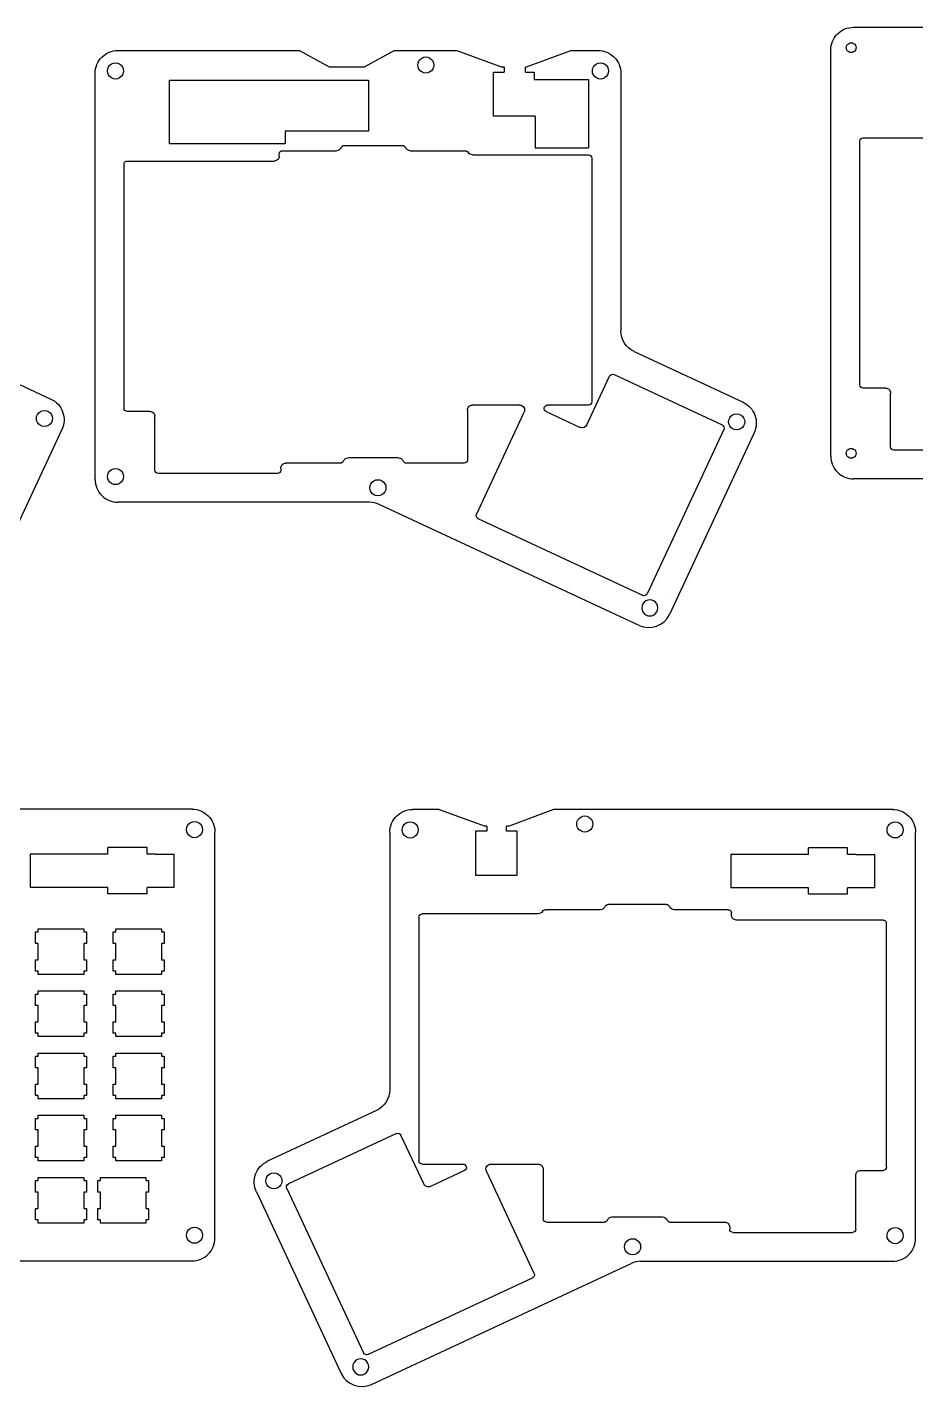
# Model space of a CAD drawing. Extents: x 20 to 1116, y 61 to 490.
# Drawn here: x 624 to 896.1, y 72.8 to 490.3 of the extents above; entities that cross this region are included whole.
import ezdxf

# ---------------------------------------------------------------- set-up
doc = ezdxf.new("R2010")
doc.units = 0
doc.layers.add('Layer_1', color=7, linetype='CONTINUOUS')

msp = doc.modelspace()

# ---------------------------------------------------------------- linework, layer by layer
at = {"layer": 'Layer_1', "color": 1}
for p, q in [((877.1078, 490.33714), (1024.1946, 490.33714)), ((651.7166, 483.20816), (707.22622, 483.20816)), ((716.53121, 478.09524), (707.22605, 483.20825)), ((736.51225, 483.20825), (727.20708, 478.09524)), ((736.5122, 483.20816), (755.5876, 483.20816)), ((755.58758, 483.20818), (769.46731, 478.09516)), ((790.69038, 483.20818), (776.81069, 478.09516)), ((790.6904, 483.20816), (798.8034, 483.20816)), ((870.1078, 358.907139), (870.1078, 483.33714)), ((874.87168, 484.07326), (874.87168, 484.07326)), ((644.7166, 351.778159), (644.7166, 476.20816)), ((648.51935, 476.94428), (648.51935, 476.94428)), ((727.23248, 478.09524), (716.53121, 478.09524)), ((743.58877, 478.76316), (743.58877, 478.76316)), ((766.7536, 463.09436), (766.7536, 476.59436)), ((766.7536, 476.59436), (770.0244, 476.59436)), ((766.7536, 474.09436), (766.7536, 476.59436)), ((770.0244, 478.09514), (769.4673, 478.09514)), ((770.0244, 478.09514), (769.4673, 478.09514)), ((770.0244, 478.09514), (770.0244, 476.59436)), ((776.55357, 476.59436), (776.55357, 478.09514)), ((776.8107, 478.09514), (776.55357, 478.09514)), ((776.55357, 476.59436), (779.28913, 476.59436)), ((779.28913, 476.59436), (779.28913, 474.28798)), ((797.07205, 476.94428), (797.07205, 476.94428)), ((805.8034, 476.20816), (805.8034, 397.31946)), ((667.5244, 474.09436), (718.03116, 474.09436)), ((667.5244, 454.59435), (667.5244, 474.09436)), ((718.03115, 474.09436), (725.73243, 474.09436)), ((725.73244, 474.09436), (728.5244, 474.09436)), ((728.5244, 474.09436), (728.5244, 458.51104)), ((779.28913, 474.28798), (795.85985, 474.28798)), ((795.85985, 474.28798), (795.85985, 453.39436)), ((779.5244, 463.09436), (766.7536, 463.09436)), ((779.5244, 463.09436), (779.5244, 453.39436)), ((728.5244, 458.51104), (702.95111, 458.51104)), ((702.95111, 458.51104), (702.95111, 454.59435)), ((878.9978, 380.758335), (878.9978, 455.46633)), ((879.9978, 456.46633), (925.00994, 456.46633)), ((702.95111, 454.59435), (667.5244, 454.59435)), ((701.14274, 450.86135), (701.14274, 451.49635)), ((702.15874, 452.51235), (718.66874, 452.51235)), ((721.02338, 454.09985), (738.9201, 454.09985)), ((741.27474, 452.51235), (758.12504, 452.51235)), ((760.32475, 451.24235), (795.88475, 451.24235)), ((779.52439, 453.39436), (795.85985, 453.39436)), ((653.6066, 373.62935), (653.6066, 448.33735)), ((654.6066, 449.33735), (699.61874, 449.33735)), ((796.90075, 450.22635), (796.91345, 384.910158)), ((796.90075, 450.22635), (796.90075, 375.550349)), ((597.77366, 391.988549), (631.18389, 376.41043)), ((809.84528, 390.975208), (843.25552, 375.397089)), ((795.38312, 368.456233), (802.36055, 383.419371)), ((803.71074, 383.910801), (836.85985, 368.453116)), ((886.90994, 379.758334), (879.9978, 379.758334)), ((888.43394, 361.724334), (888.43394, 378.234334)), ((661.51874, 372.629349), (654.6066, 372.629349)), ((758.80075, 373.010349), (758.80075, 357.77035)), ((774.80584, 374.534349), (760.32475, 374.534349)), ((761.58682, 341.055975), (776.18706, 372.366279)), ((782.89596, 372.597541), (793.35784, 367.71909)), ((795.88475, 374.534349), (783.32535, 374.534349)), ((626.74171, 370.422036), (626.74171, 370.422036)), ((663.04274, 354.59535), (663.04274, 371.105349)), ((838.81401, 369.408643), (838.81401, 369.408643)), ((634.54773, 367.030682), (608.58335, 311.349401)), ((837.35128, 367.102929), (813.84272, 316.688638)), ((846.64156, 366.094532), (820.67718, 310.413251)), ((874.87168, 359.75852), (874.87168, 359.75852)), ((926.02594, 360.708334), (889.44994, 360.708334)), ((701.65074, 355.23035), (701.65074, 354.59535)), ((719.8701, 356.75435), (703.17474, 356.75435)), ((737.71874, 358.34185), (722.22474, 358.34185)), ((757.78475, 356.75435), (740.07338, 356.75435)), ((648.51935, 352.629535), (648.51935, 352.629535)), ((700.63474, 353.57935), (664.05874, 353.57935)), ((954.2406, 351.907235), (877.1078, 351.907139)), ((728.9269, 349.223062), (728.9269, 349.223062)), ((728.8494, 344.778255), (651.7166, 344.778159)), ((811.37519, 307.027166), (731.80721, 344.122551)), ((812.49253, 316.197228), (762.07825, 339.705785)), ((820.7166, 315.510158), (820.7166, 315.510158)), ((817.14983, 312.392565), (817.14983, 312.392565)), ((674.46124, 250.715698), (570.59024, 250.715698)), ((750.10739, 250.610568), (741.99439, 250.610568)), ((750.10738, 250.610588), (764.21629, 245.497568)), ((785.21018, 250.610588), (771.55969, 245.497568)), ((889.08119, 250.610568), (785.21019, 250.610568)), ((672.7368, 244.451828), (672.7368, 244.451828)), ((681.46006, 119.25781), (681.46006, 243.68781)), ((734.99439, 243.610568), (734.99439, 164.72188)), ((738.80349, 244.346698), (738.80349, 244.346698)), ((764.77339, 243.996778), (761.27338, 243.996778)), ((761.27339, 243.996768), (761.27339, 230.496768)), ((764.77339, 245.497548), (764.21628, 245.497548)), ((764.77339, 245.497548), (764.77339, 243.996768)), ((774.04418, 243.996778), (770.77338, 243.996778)), ((771.55969, 245.497548), (770.77339, 245.497548)), ((770.77339, 243.996768), (770.77339, 245.497548)), ((774.04419, 230.496768), (774.04419, 243.996768)), ((792.28676, 246.165568), (792.28676, 246.165568)), ((887.35582, 244.346698), (887.35582, 244.346698)), ((896.08119, 119.18058), (896.08119, 243.610576)), ((648.65339, 236.953248), (648.65339, 238.953248)), ((660.65339, 238.953248), (648.65339, 238.953248)), ((660.65339, 236.953248), (660.65339, 238.953248)), ((863.27334, 236.848248), (863.27334, 238.848248)), ((875.27335, 238.848248), (863.27334, 238.848248)), ((863.27334, 236.848248), (863.27334, 238.848248)), ((875.27334, 238.848248), (863.27334, 238.848248)), ((875.27334, 236.848248), (875.27334, 238.848248)), ((875.27335, 236.848248), (875.27335, 238.848248)), ((626.46124, 236.953258), (624.87373, 236.953258)), ((624.87373, 236.953248), (624.87373, 226.751188)), ((648.65339, 236.953248), (626.46124, 236.953248)), ((663.15339, 236.953248), (660.65339, 236.953248)), ((663.15339, 236.953258), (668.97426, 236.953258)), ((668.97426, 226.751188), (668.97426, 236.953248)), ((841.08119, 236.848258), (839.49368, 236.848258)), ((839.49368, 236.848248), (839.49368, 226.646188)), ((863.27334, 236.848248), (841.08119, 236.848248)), ((863.27334, 236.848248), (841.08119, 236.848248)), ((877.77334, 236.848248), (875.27334, 236.848248)), ((877.77334, 236.848248), (875.27335, 236.848248)), ((877.77334, 236.848258), (883.59421, 236.848258)), ((883.59421, 226.646188), (883.59421, 236.848248)), ((761.27339, 230.496768), (774.04419, 230.496768)), ((626.46124, 226.751188), (624.87373, 226.751188)), ((648.65339, 226.751188), (626.46124, 226.751188)), ((648.65339, 224.751188), (648.65339, 226.751188)), ((663.15339, 226.751188), (660.65339, 226.751188)), ((660.65339, 224.751188), (660.65339, 226.751188)), ((668.97426, 226.751188), (663.15339, 226.751188)), ((841.08119, 226.646188), (839.49368, 226.646188)), ((863.27334, 226.646188), (841.08119, 226.646188)), ((863.27334, 226.646188), (841.08119, 226.646188)), ((863.27334, 224.646188), (863.27334, 226.646188)), ((863.27334, 224.646188), (863.27334, 226.646188)), ((877.77334, 226.646188), (875.27334, 226.646188)), ((875.27334, 224.646188), (875.27334, 226.646188)), ((877.77334, 226.646188), (875.27335, 226.646188)), ((875.27335, 224.646188), (875.27335, 226.646188)), ((883.59421, 226.646188), (877.77334, 226.646188)), ((660.65339, 224.751188), (648.65339, 224.751188)), ((819.77441, 221.502258), (801.87769, 221.502258)), ((875.27335, 224.646188), (863.27334, 224.646188)), ((875.27334, 224.646188), (863.27334, 224.646188)), ((743.89705, 217.628758), (743.88435, 152.31257)), ((743.89705, 217.628758), (743.89705, 142.95276)), ((780.47305, 218.644758), (744.91305, 218.644758)), ((799.52305, 219.914758), (782.67276, 219.914758)), ((838.63905, 219.914758), (822.12905, 219.914758)), ((839.65505, 218.263758), (839.65505, 218.898758)), ((626.4956, 209.583038), (626.4956, 213.083158)), ((626.4956, 213.083158), (627.3084, 213.083158)), ((627.3084, 214.063598), (641.2784, 214.063598)), ((627.3084, 213.083158), (627.3084, 214.063598)), ((641.2784, 214.063598), (641.2784, 213.083158)), ((641.2784, 213.083158), (642.0912, 213.083158)), ((642.0912, 213.083158), (642.0912, 209.583038)), ((650.3081, 209.583038), (650.3081, 213.083158)), ((650.3081, 213.083158), (651.1209, 213.083158)), ((651.1209, 214.063598), (665.0909, 214.063598)), ((651.1209, 213.083158), (651.1209, 214.063598)), ((665.0909, 214.063598), (665.0909, 213.083158)), ((665.0909, 213.083158), (665.9037, 213.083158)), ((665.9037, 213.083158), (665.9037, 209.583038)), ((886.19119, 216.739758), (841.17905, 216.739758)), ((887.19119, 141.03176), (887.19119, 215.739768)), ((627.3084, 209.583038), (626.4956, 209.583038)), ((627.3084, 204.574158), (627.3084, 209.583038)), ((642.0912, 209.583038), (641.2784, 209.583038)), ((641.2784, 209.583038), (641.2784, 204.574158)), ((651.1209, 209.583038), (650.3081, 209.583038)), ((651.1209, 204.574158), (651.1209, 209.583038)), ((665.9037, 209.583038), (665.0909, 209.583038)), ((665.0909, 209.583038), (665.0909, 204.574158)), ((626.4956, 201.074038), (626.4956, 204.574158)), ((626.4956, 204.574158), (627.3084, 204.574158)), ((627.3084, 201.074038), (626.4956, 201.074038)), ((627.3084, 200.093598), (627.3084, 201.074038)), ((641.2784, 204.574158), (642.0912, 204.574158)), ((642.0912, 201.074038), (641.2784, 201.074038)), ((641.2784, 201.074038), (641.2784, 200.093598)), ((642.0912, 204.574158), (642.0912, 201.074038)), ((650.3081, 201.074038), (650.3081, 204.574158)), ((650.3081, 204.574158), (651.1209, 204.574158)), ((651.1209, 201.074038), (650.3081, 201.074038)), ((651.1209, 200.093598), (651.1209, 201.074038)), ((665.0909, 204.574158), (665.9037, 204.574158)), ((665.9037, 201.074038), (665.0909, 201.074038)), ((665.0909, 201.074038), (665.0909, 200.093598)), ((665.9037, 204.574158), (665.9037, 201.074038)), ((641.2784, 200.093598), (627.3084, 200.093598)), ((665.0909, 200.093598), (651.1209, 200.093598)), ((626.4956, 190.53558), (626.4956, 194.0357)), ((626.4956, 194.0357), (627.3084, 194.0357)), ((627.3084, 195.01614), (641.2784, 195.01614)), ((627.3084, 194.0357), (627.3084, 195.01614)), ((641.2784, 195.01614), (641.2784, 194.0357)), ((641.2784, 194.0357), (642.0912, 194.0357)), ((642.0912, 194.0357), (642.0912, 190.53558)), ((650.3081, 190.53558), (650.3081, 194.0357)), ((650.3081, 194.0357), (651.1209, 194.0357)), ((651.1209, 195.01614), (665.0909, 195.01614)), ((651.1209, 194.0357), (651.1209, 195.01614)), ((665.0909, 195.01614), (665.0909, 194.0357)), ((665.0909, 194.0357), (665.9037, 194.0357)), ((665.9037, 194.0357), (665.9037, 190.53558)), ((627.3084, 190.53558), (626.4956, 190.53558)), ((627.3084, 185.5267), (627.3084, 190.53558)), ((642.0912, 190.53558), (641.2784, 190.53558)), ((641.2784, 190.53558), (641.2784, 185.5267)), ((651.1209, 190.53558), (650.3081, 190.53558)), ((651.1209, 185.5267), (651.1209, 190.53558)), ((665.9037, 190.53558), (665.0909, 190.53558)), ((665.0909, 190.53558), (665.0909, 185.5267)), ((626.4956, 182.02658), (626.4956, 185.5267)), ((626.4956, 185.5267), (627.3084, 185.5267)), ((641.2784, 185.5267), (642.0912, 185.5267)), ((642.0912, 185.5267), (642.0912, 182.02658)), ((650.3081, 182.02658), (650.3081, 185.5267)), ((650.3081, 185.5267), (651.1209, 185.5267)), ((665.0909, 185.5267), (665.9037, 185.5267)), ((665.9037, 185.5267), (665.9037, 182.02658)), ((627.3084, 182.02658), (626.4956, 182.02658)), ((627.3084, 181.04614), (627.3084, 182.02658)), ((641.2784, 181.04614), (627.3084, 181.04614)), ((642.0912, 182.02658), (641.2784, 182.02658)), ((641.2784, 182.02658), (641.2784, 181.04614)), ((651.1209, 182.02658), (650.3081, 182.02658)), ((651.1209, 181.04614), (651.1209, 182.02658)), ((665.0909, 181.04614), (651.1209, 181.04614)), ((665.9037, 182.02658), (665.0909, 182.02658)), ((665.0909, 182.02658), (665.0909, 181.04614)), ((627.3084, 175.96614), (641.2784, 175.96614)), ((627.3084, 174.9857), (627.3084, 175.96614)), ((641.2784, 175.96614), (641.2784, 174.9857)), ((651.1209, 175.96614), (665.0909, 175.96614)), ((651.1209, 174.9857), (651.1209, 175.96614)), ((665.0909, 175.96614), (665.0909, 174.9857)), ((626.4956, 171.48558), (626.4956, 174.9857)), ((626.4956, 174.9857), (627.3084, 174.9857)), ((627.3084, 171.48558), (626.4956, 171.48558)), ((627.3084, 166.4767), (627.3084, 171.48558)), ((641.2784, 174.9857), (642.0912, 174.9857)), ((642.0912, 171.48558), (641.2784, 171.48558)), ((641.2784, 171.48558), (641.2784, 166.4767)), ((642.0912, 174.9857), (642.0912, 171.48558)), ((650.3081, 171.48558), (650.3081, 174.9857)), ((650.3081, 174.9857), (651.1209, 174.9857)), ((651.1209, 171.48558), (650.3081, 171.48558)), ((651.1209, 166.4767), (651.1209, 171.48558)), ((665.0909, 174.9857), (665.9037, 174.9857)), ((665.9037, 171.48558), (665.0909, 171.48558)), ((665.0909, 171.48558), (665.0909, 166.4767)), ((665.9037, 174.9857), (665.9037, 171.48558)), ((626.4956, 162.97658), (626.4956, 166.4767)), ((626.4956, 166.4767), (627.3084, 166.4767)), ((627.3084, 162.97658), (626.4956, 162.97658)), ((627.3084, 161.99614), (627.3084, 162.97658)), ((641.2784, 166.4767), (642.0912, 166.4767)), ((642.0912, 162.97658), (641.2784, 162.97658)), ((641.2784, 162.97658), (641.2784, 161.99614)), ((642.0912, 166.4767), (642.0912, 162.97658)), ((650.3081, 162.97658), (650.3081, 166.4767)), ((650.3081, 166.4767), (651.1209, 166.4767)), ((651.1209, 162.97658), (650.3081, 162.97658)), ((651.1209, 161.99614), (651.1209, 162.97658)), ((665.0909, 166.4767), (665.9037, 166.4767)), ((665.9037, 162.97658), (665.0909, 162.97658)), ((665.0909, 162.97658), (665.0909, 161.99614)), ((665.9037, 166.4767), (665.9037, 162.97658)), ((641.2784, 161.99614), (627.3084, 161.99614)), ((665.0909, 161.99614), (651.1209, 161.99614)), ((626.4956, 152.43558), (626.4956, 155.9357)), ((626.4956, 155.9357), (627.3084, 155.9357)), ((627.3084, 156.91614), (641.2784, 156.91614)), ((627.3084, 155.9357), (627.3084, 156.91614)), ((641.2784, 156.91614), (641.2784, 155.9357)), ((641.2784, 155.9357), (642.0912, 155.9357)), ((642.0912, 155.9357), (642.0912, 152.43558)), ((650.3081, 152.43558), (650.3081, 155.9357)), ((650.3081, 155.9357), (651.1209, 155.9357)), ((651.1209, 156.91614), (665.0909, 156.91614)), ((651.1209, 155.9357), (651.1209, 156.91614)), ((665.0909, 156.91614), (665.0909, 155.9357)), ((665.0909, 155.9357), (665.9037, 155.9357)), ((665.9037, 155.9357), (665.9037, 152.43558)), ((730.95251, 158.37763), (697.54228, 142.79951)), ((627.3084, 152.43558), (626.4956, 152.43558)), ((627.3084, 147.4267), (627.3084, 152.43558)), ((642.0912, 152.43558), (641.2784, 152.43558)), ((641.2784, 152.43558), (641.2784, 147.4267)), ((651.1209, 152.43558), (650.3081, 152.43558)), ((651.1209, 147.4267), (651.1209, 152.43558)), ((665.9037, 152.43558), (665.0909, 152.43558)), ((665.0909, 152.43558), (665.0909, 147.4267)), ((737.08706, 151.31322), (703.93795, 135.85553)), ((745.41467, 135.85865), (738.43725, 150.82179)), ((626.4956, 143.92658), (626.4956, 147.4267)), ((626.4956, 147.4267), (627.3084, 147.4267)), ((641.2784, 147.4267), (642.0912, 147.4267)), ((642.0912, 147.4267), (642.0912, 143.92658)), ((650.3081, 143.92658), (650.3081, 147.4267)), ((650.3081, 147.4267), (651.1209, 147.4267)), ((665.0909, 147.4267), (665.9037, 147.4267)), ((665.9037, 147.4267), (665.9037, 143.92658)), ((627.3084, 143.92658), (626.4956, 143.92658)), ((627.3084, 142.94614), (627.3084, 143.92658)), ((641.2784, 142.94614), (627.3084, 142.94614)), ((642.0912, 143.92658), (641.2784, 143.92658)), ((641.2784, 143.92658), (641.2784, 142.94614)), ((651.1209, 143.92658), (650.3081, 143.92658)), ((651.1209, 142.94614), (651.1209, 143.92658)), ((665.0909, 142.94614), (651.1209, 142.94614)), ((665.9037, 143.92658), (665.0909, 143.92658)), ((665.0909, 143.92658), (665.0909, 142.94614)), ((627.3084, 137.86614), (641.2784, 137.86614)), ((627.3084, 136.8857), (627.3084, 137.86614)), ((641.2784, 137.86614), (641.2784, 136.8857)), ((646.3584, 137.86614), (660.3284, 137.86614)), ((646.3584, 136.8857), (646.3584, 137.86614)), ((660.3284, 137.86614), (660.3284, 136.8857)), ((744.91305, 141.93676), (757.47245, 141.93676)), ((757.90183, 139.99996), (747.43996, 135.12151)), ((779.21097, 108.45839), (764.61074, 139.76869)), ((765.99195, 141.93676), (780.47305, 141.93676)), ((781.99705, 140.41276), (781.99705, 125.17276)), ((877.75505, 121.99776), (877.75505, 138.50776)), ((879.27905, 140.03176), (886.19119, 140.03176)), ((626.4956, 133.38558), (626.4956, 136.8857)), ((626.4956, 136.8857), (627.3084, 136.8857)), ((641.2784, 136.8857), (642.0912, 136.8857)), ((642.0912, 136.8857), (642.0912, 133.38558)), ((645.5456, 133.38558), (645.5456, 136.8857)), ((645.5456, 136.8857), (646.3584, 136.8857)), ((660.3284, 136.8857), (661.1412, 136.8857)), ((661.1412, 136.8857), (661.1412, 133.38558)), ((697.06153, 136.81106), (697.06153, 136.81106)), ((703.44652, 134.50534), (726.95508, 84.09107)), ((627.3084, 133.38558), (626.4956, 133.38558)), ((627.3084, 128.3767), (627.3084, 133.38558)), ((642.0912, 133.38558), (641.2784, 133.38558)), ((641.2784, 133.38558), (641.2784, 128.3767)), ((646.3584, 133.38558), (645.5456, 133.38558)), ((646.3584, 128.3767), (646.3584, 133.38558)), ((661.1412, 133.38558), (660.3284, 133.38558)), ((660.3284, 133.38558), (660.3284, 128.3767)), ((694.15623, 133.49695), (720.12062, 77.81567)), ((626.4956, 124.87658), (626.4956, 128.3767)), ((626.4956, 128.3767), (627.3084, 128.3767)), ((641.2784, 128.3767), (642.0912, 128.3767)), ((642.0912, 128.3767), (642.0912, 124.87658)), ((645.5456, 124.87658), (645.5456, 128.3767)), ((645.5456, 128.3767), (646.3584, 128.3767)), ((660.3284, 128.3767), (661.1412, 128.3767)), ((661.1412, 128.3767), (661.1412, 124.87658)), ((803.07905, 125.74426), (818.57305, 125.74426)), ((627.3084, 124.87658), (626.4956, 124.87658)), ((627.3084, 123.89614), (627.3084, 124.87658)), ((641.2784, 123.89614), (627.3084, 123.89614)), ((642.0912, 124.87658), (641.2784, 124.87658)), ((641.2784, 124.87658), (641.2784, 123.89614)), ((646.3584, 124.87658), (645.5456, 124.87658)), ((646.3584, 123.89614), (646.3584, 124.87658)), ((660.3284, 123.89614), (646.3584, 123.89614)), ((661.1412, 124.87658), (660.3284, 124.87658)), ((660.3284, 124.87658), (660.3284, 123.89614)), ((783.01305, 124.15676), (800.72441, 124.15676)), ((820.92769, 124.15676), (837.62305, 124.15676)), ((839.14705, 122.63276), (839.14705, 121.99776)), ((672.73587, 120.13708), (672.73587, 120.13708)), ((840.16305, 120.98176), (876.73905, 120.98176)), ((887.35778, 120.03195), (887.35778, 120.03195)), ((806.95018, 116.62557), (806.95018, 116.62557)), ((597.32726, 112.25781), (674.46005, 112.25781)), ((729.4226, 74.42958), (808.99058, 111.52497)), ((811.94839, 112.18058), (889.08118, 112.18058)), ((728.30527, 83.59963), (778.71954, 107.1082)), ((728.57008, 79.79498), (728.57008, 79.79498))]:
    msp.add_line(p, q, dxfattribs=at)
for points in [[(872.158053, 488.286888), (873.470807, 489.599642), (875.251285, 490.33714), (877.1078, 490.33714)], [(870.1078, 483.33714), (870.1078, 485.193656), (870.845298, 486.974133), (872.158053, 488.286888)], [(874.87168, 484.07326), (874.87168, 484.609158), (875.157578, 485.104349), (875.62168, 485.372298)], [(875.62168, 485.372298), (876.085782, 485.640247), (876.657578, 485.640247), (877.12168, 485.372298)], [(877.12168, 485.372298), (877.585782, 485.104349), (877.87168, 484.609158), (877.87168, 484.07326)], [(644.7166, 476.20816), (644.7166, 478.064675), (645.454098, 479.845153), (646.766853, 481.157907)], [(646.766853, 481.157907), (648.079607, 482.470662), (649.860085, 483.20816), (651.7166, 483.20816)], [(743.58877, 478.76316), (743.586361, 479.64404), (744.054923, 480.459039), (744.817388, 480.900176)], [(744.817388, 480.900176), (745.579854, 481.341313), (746.519946, 481.341313), (747.282412, 480.900176)], [(747.282412, 480.900176), (748.044877, 480.459039), (748.513439, 479.64404), (748.51103, 478.76316)], [(798.8034, 483.20816), (800.659915, 483.20816), (802.440393, 482.470662), (803.753147, 481.157907)], [(803.753147, 481.157907), (805.065902, 479.845153), (805.8034, 478.064675), (805.8034, 476.20816)], [(875.62168, 482.774222), (875.157578, 483.042171), (874.87168, 483.537362), (874.87168, 484.07326)], [(877.12168, 482.774222), (876.657578, 482.506273), (876.085782, 482.506273), (875.62168, 482.774222)], [(877.87168, 484.07326), (877.87168, 483.537362), (877.585782, 483.042171), (877.12168, 482.774222)], [(648.51935, 476.94428), (648.516941, 477.82516), (648.985503, 478.640159), (649.747968, 479.081296)], [(649.747968, 474.807264), (648.985503, 475.248401), (648.516941, 476.0634), (648.51935, 476.94428)], [(649.747968, 479.081296), (650.510434, 479.522433), (651.450526, 479.522433), (652.212992, 479.081296)], [(652.212992, 479.081296), (652.975457, 478.640159), (653.444019, 477.82516), (653.44161, 476.94428)], [(653.44161, 476.94428), (653.444019, 476.0634), (652.975457, 475.248401), (652.212992, 474.807264)], [(744.817388, 476.626144), (744.054923, 477.067281), (743.586361, 477.88228), (743.58877, 478.76316)], [(747.282412, 476.626144), (746.519946, 476.185007), (745.579854, 476.185007), (744.817388, 476.626144)], [(748.51103, 478.76316), (748.513439, 477.88228), (748.044877, 477.067281), (747.282412, 476.626144)], [(797.07205, 476.94428), (797.069641, 477.82516), (797.538203, 478.640159), (798.300668, 479.081296)], [(798.300668, 474.807264), (797.538203, 475.248401), (797.069641, 476.0634), (797.07205, 476.94428)], [(798.300668, 479.081296), (799.063134, 479.522433), (800.003226, 479.522433), (800.765692, 479.081296)], [(800.765692, 479.081296), (801.528157, 478.640159), (801.996719, 477.82516), (801.99431, 476.94428)], [(801.99431, 476.94428), (801.996719, 476.0634), (801.528157, 475.248401), (800.765692, 474.807264)], [(652.212992, 474.807264), (651.450526, 474.366127), (650.510434, 474.366127), (649.747968, 474.807264)], [(800.765692, 474.807264), (800.003226, 474.366127), (799.063134, 474.366127), (798.300668, 474.807264)], [(878.9978, 455.46633), (878.9978, 456.018615), (879.445515, 456.46633), (879.9978, 456.46633)], [(701.14274, 451.49635), (701.14274, 451.76581), (701.249783, 452.024234), (701.44032, 452.21477)], [(701.44032, 452.21477), (701.630856, 452.405307), (701.88928, 452.51235), (702.15874, 452.51235)], [(720.08153, 453.46485), (719.848651, 452.889158), (719.289751, 452.512348), (718.66874, 452.51235)], [(720.08153, 453.46485), (720.236781, 453.848641), (720.609377, 454.099847), (721.02338, 454.09985)], [(738.9201, 454.09985), (739.334103, 454.099847), (739.706699, 453.848641), (739.86195, 453.46485)], [(741.27474, 452.51235), (740.653729, 452.512348), (740.094829, 452.889158), (739.86195, 453.46485)], [(758.12504, 452.51235), (758.488021, 452.512349), (758.823429, 452.318701), (759.00492, 452.00435)], [(760.32475, 451.24235), (759.780275, 451.242347), (759.277158, 451.532821), (759.00492, 452.00435)], [(795.88475, 451.24235), (796.445871, 451.24235), (796.90075, 450.787471), (796.90075, 450.22635)], [(653.6066, 448.33735), (653.6066, 448.889635), (654.054315, 449.33735), (654.6066, 449.33735)], [(700.696371, 449.783719), (700.410565, 449.497914), (700.02293, 449.33735), (699.61874, 449.33735)], [(701.14274, 450.86135), (701.14274, 450.45716), (700.982176, 450.069525), (700.696371, 449.783719)], [(809.84528, 390.975208), (807.37963, 392.124861), (805.8034, 394.598958), (805.8034, 397.31946)], [(802.36055, 383.419371), (802.474428, 383.663585), (802.680657, 383.852559), (802.933866, 383.94472)], [(802.933866, 383.94472), (803.187076, 384.036881), (803.466526, 384.02468), (803.71074, 383.910801)], [(879.290693, 380.051228), (879.103157, 380.238764), (878.9978, 380.493118), (878.9978, 380.758335)], [(879.9978, 379.758334), (879.732583, 379.758334), (879.478229, 379.863691), (879.290693, 380.051228)], [(631.18389, 376.41043), (632.866522, 375.625872), (634.168565, 374.205013), (634.803573, 372.460436)], [(886.90994, 379.758334), (887.31413, 379.758334), (887.701765, 379.59777), (887.987571, 379.311965)], [(887.987571, 379.311965), (888.273376, 379.026159), (888.43394, 378.638524), (888.43394, 378.234334)], [(626.74171, 370.422036), (626.74171, 371.301552), (627.210926, 372.114259), (627.97261, 372.554017)], [(627.97261, 372.554017), (628.734294, 372.993776), (629.672726, 372.993776), (630.43441, 372.554017)], [(630.43441, 372.554017), (631.196094, 372.114259), (631.66531, 371.301552), (631.66531, 370.422036)], [(634.803573, 372.460436), (635.438582, 370.71586), (635.354538, 368.790479), (634.56993, 367.10787)], [(653.899493, 372.922243), (653.711957, 373.109779), (653.6066, 373.364133), (653.6066, 373.62935)], [(654.6066, 372.629349), (654.341383, 372.629349), (654.087029, 372.734706), (653.899493, 372.922243)], [(661.51874, 372.629349), (661.92293, 372.629349), (662.310565, 372.468785), (662.596371, 372.18298)], [(662.596371, 372.18298), (662.882176, 371.897174), (663.04274, 371.509539), (663.04274, 371.105349)], [(758.80075, 373.010349), (758.80075, 373.414539), (758.961314, 373.802174), (759.247119, 374.08798)], [(759.247119, 374.08798), (759.532925, 374.373785), (759.92056, 374.534349), (760.32475, 374.534349)], [(774.80584, 374.534349), (775.326625, 374.534351), (775.811355, 374.268422), (776.091174, 373.829197)], [(776.091174, 373.829197), (776.370992, 373.389972), (776.407153, 372.838271), (776.18706, 372.366279)], [(782.89596, 372.597541), (782.464204, 372.798873), (782.230314, 373.273159), (782.333426, 373.738257)], [(782.333426, 373.738257), (782.436538, 374.203354), (782.84896, 374.534353), (783.32535, 374.534349)], [(796.90075, 375.550349), (796.90075, 374.989228), (796.445871, 374.534349), (795.88475, 374.534349)], [(840.042628, 371.545659), (840.805094, 371.986796), (841.745186, 371.986796), (842.507652, 371.545659)], [(843.25552, 375.397089), (844.938151, 374.612531), (846.240193, 373.191672), (846.875202, 371.447097)], [(627.97261, 368.290055), (627.210926, 368.729813), (626.74171, 369.54252), (626.74171, 370.422036)], [(630.43441, 368.290055), (629.672726, 367.850296), (628.734294, 367.850296), (627.97261, 368.290055)], [(631.66531, 370.422036), (631.66531, 369.54252), (631.196094, 368.729813), (630.43441, 368.290055)], [(795.38312, 368.456233), (795.02741, 367.693412), (794.120662, 367.363382), (793.35784, 367.71909)], [(836.85985, 368.453116), (837.368398, 368.215976), (837.588419, 367.611478), (837.35128, 367.102929)], [(838.81401, 369.408643), (838.811601, 370.289523), (839.280163, 371.104522), (840.042628, 371.545659)], [(840.042628, 367.271627), (839.280163, 367.712764), (838.811601, 368.527763), (838.81401, 369.408643)], [(842.507652, 371.545659), (843.270117, 371.104522), (843.738679, 370.289523), (843.73627, 369.408643)], [(843.73627, 369.408643), (843.738679, 368.527763), (843.270117, 367.712764), (842.507652, 367.271627)], [(846.875202, 371.447097), (847.51021, 369.702522), (847.426166, 367.777142), (846.64156, 366.094533)], [(842.507652, 367.271627), (841.745186, 366.83049), (840.805094, 366.83049), (840.042628, 367.271627)], [(874.87168, 359.75852), (874.87168, 360.294418), (875.157578, 360.789609), (875.62168, 361.057558)], [(875.62168, 358.459482), (875.157578, 358.727431), (874.87168, 359.222622), (874.87168, 359.75852)], [(875.62168, 361.057558), (876.085782, 361.325507), (876.657578, 361.325507), (877.12168, 361.057558)], [(877.12168, 361.057558), (877.585782, 360.789609), (877.87168, 360.294418), (877.87168, 359.75852)], [(877.87168, 359.75852), (877.87168, 359.222622), (877.585782, 358.727431), (877.12168, 358.459482)], [(888.73152, 361.005914), (888.540983, 361.19645), (888.43394, 361.454874), (888.43394, 361.724334)], [(889.44994, 360.708334), (889.18048, 360.708334), (888.922056, 360.815377), (888.73152, 361.005914)], [(649.747968, 354.766551), (650.510434, 355.207688), (651.450526, 355.207688), (652.212992, 354.766551)], [(701.65074, 355.23035), (701.65074, 355.63454), (701.811304, 356.022175), (702.097109, 356.307981)], [(702.097109, 356.307981), (702.382915, 356.593786), (702.77055, 356.75435), (703.17474, 356.75435)], [(720.81195, 357.38935), (720.656699, 357.005559), (720.284103, 356.754353), (719.8701, 356.75435)], [(720.81195, 357.38935), (721.044829, 357.965042), (721.603729, 358.341852), (722.22474, 358.34185)], [(737.71874, 358.34185), (738.339751, 358.341852), (738.898651, 357.965042), (739.13153, 357.38935)], [(740.07338, 356.75435), (739.659377, 356.754353), (739.286781, 357.005559), (739.13153, 357.38935)], [(758.503171, 357.05193), (758.312634, 356.861393), (758.05421, 356.75435), (757.78475, 356.75435)], [(758.80075, 357.77035), (758.80075, 357.50089), (758.693707, 357.242466), (758.503171, 357.05193)], [(870.1078, 358.907139), (870.1078, 357.050623), (870.845298, 355.270146), (872.158053, 353.957391)], [(877.12168, 358.459482), (876.657578, 358.191533), (876.085782, 358.191533), (875.62168, 358.459482)], [(644.7166, 351.778159), (644.7166, 349.921643), (645.454098, 348.141166), (646.766853, 346.828411)], [(648.51935, 352.629535), (648.516941, 353.510415), (648.985503, 354.325414), (649.747968, 354.766551)], [(649.747968, 350.492519), (648.985503, 350.933656), (648.516941, 351.748655), (648.51935, 352.629535)], [(652.212992, 354.766551), (652.975457, 354.325414), (653.444019, 353.510415), (653.44161, 352.629535)], [(653.44161, 352.629535), (653.444019, 351.748655), (652.975457, 350.933656), (652.212992, 350.492519)], [(663.34032, 353.87693), (663.149783, 354.067466), (663.04274, 354.32589), (663.04274, 354.59535)], [(664.05874, 353.57935), (663.78928, 353.57935), (663.530856, 353.686393), (663.34032, 353.87693)], [(701.353161, 353.87693), (701.162624, 353.686393), (700.9042, 353.57935), (700.63474, 353.57935)], [(701.65074, 354.59535), (701.65074, 354.32589), (701.543697, 354.067466), (701.353161, 353.87693)], [(728.9269, 349.223062), (728.923723, 350.103883), (729.391812, 350.919157), (730.154099, 351.360487)], [(730.154099, 351.360487), (730.916387, 351.801817), (731.856483, 351.801817), (732.618771, 351.360487)], [(732.618771, 351.360487), (733.381059, 350.919157), (733.849147, 350.103883), (733.84597, 349.223062)], [(872.158053, 353.957391), (873.470807, 352.644637), (875.251285, 351.907139), (877.1078, 351.907139)], [(646.766853, 346.828411), (648.079607, 345.515657), (649.860085, 344.778159), (651.7166, 344.778159)], [(652.212992, 350.492519), (651.450526, 350.051382), (650.510434, 350.051382), (649.747968, 350.492519)], [(730.154099, 347.085637), (729.391812, 347.526967), (728.923723, 348.342241), (728.9269, 349.223062)], [(732.618771, 347.085637), (731.856483, 346.644307), (730.916387, 346.644307), (730.154099, 347.085637)], [(733.84597, 349.223062), (733.849147, 348.342241), (733.381059, 347.526967), (732.618771, 347.085637)], [(731.80721, 344.122551), (730.880953, 344.554381), (729.871374, 344.778158), (728.8494, 344.778159)], [(761.552901, 340.279101), (761.46074, 340.532311), (761.472941, 340.811761), (761.58682, 341.055975)], [(762.07825, 339.705785), (761.834036, 339.819663), (761.645062, 340.025892), (761.552901, 340.279101)], [(813.456188, 314.529581), (812.693723, 314.088444), (812.225161, 313.273445), (812.22757, 312.392565)], [(813.84272, 316.688638), (813.605573, 316.180096), (813.001074, 315.960085), (812.49253, 316.197228)], [(815.921212, 314.529581), (815.158746, 314.970718), (814.218654, 314.970718), (813.456188, 314.529581)], [(817.14983, 312.392565), (817.152239, 313.273445), (816.683677, 314.088444), (815.921212, 314.529581)], [(811.37519, 307.027166), (814.878912, 305.393692), (819.043441, 306.909652), (820.67718, 310.413251)], [(812.22757, 312.392565), (812.225161, 311.511685), (812.693723, 310.696686), (813.456188, 310.255549)], [(813.456188, 310.255549), (814.218654, 309.814412), (815.158746, 309.814412), (815.921212, 310.255549)], [(815.921212, 310.255549), (816.683677, 310.696686), (817.152239, 311.511685), (817.14983, 312.392565)], [(674.46124, 250.715698), (676.317755, 250.715698), (678.098233, 249.9782), (679.410987, 248.665446)], [(737.044643, 248.560316), (738.357397, 249.87307), (740.137875, 250.610568), (741.99439, 250.610568)], [(889.08119, 250.610568), (890.937705, 250.610568), (892.718183, 249.87307), (894.030937, 248.560316)], [(672.7368, 244.451828), (672.733672, 245.332982), (673.201967, 246.148543), (673.964552, 246.590025)], [(673.964552, 246.590025), (674.727137, 247.031508), (675.667583, 247.031508), (676.430168, 246.590025)], [(676.430168, 246.590025), (677.192753, 246.148543), (677.661048, 245.332982), (677.65792, 244.451828)], [(679.410987, 248.665446), (680.723742, 247.352691), (681.46124, 245.572214), (681.46124, 243.715698)], [(734.99439, 243.610568), (734.99439, 245.467084), (735.731888, 247.247561), (737.044643, 248.560316)], [(738.80349, 244.346698), (738.801081, 245.227578), (739.269643, 246.042577), (740.032108, 246.483714)], [(740.032108, 246.483714), (740.794574, 246.924851), (741.734666, 246.924851), (742.497132, 246.483714)], [(742.497132, 246.483714), (743.259597, 246.042577), (743.728159, 245.227578), (743.72575, 244.346698)], [(792.28676, 246.165568), (792.284351, 247.046448), (792.752913, 247.861447), (793.515378, 248.302584)], [(793.515378, 248.302584), (794.277844, 248.743721), (795.217936, 248.743721), (795.980402, 248.302584)], [(795.980402, 248.302584), (796.742867, 247.861447), (797.211429, 247.046448), (797.20902, 246.165568)], [(887.35582, 244.346698), (887.354617, 245.226905), (887.823511, 246.040765), (888.585593, 246.481217)], [(888.585593, 246.481217), (889.347674, 246.921668), (890.286946, 246.921668), (891.049027, 246.481217)], [(891.049027, 246.481217), (891.811109, 246.040765), (892.280003, 245.226905), (892.2788, 244.346698)], [(894.030937, 248.560316), (895.343692, 247.247561), (896.08119, 245.467084), (896.08119, 243.610568)], [(673.964552, 242.313631), (673.201967, 242.755113), (672.733672, 243.570674), (672.7368, 244.451828)], [(676.430168, 242.313631), (675.667583, 241.872148), (674.727137, 241.872148), (673.964552, 242.313631)], [(677.65792, 244.451828), (677.661048, 243.570674), (677.192753, 242.755113), (676.430168, 242.313631)], [(740.032108, 242.209682), (739.269643, 242.650819), (738.801081, 243.465818), (738.80349, 244.346698)], [(742.497132, 242.209682), (741.734666, 241.768545), (740.794574, 241.768545), (740.032108, 242.209682)], [(743.72575, 244.346698), (743.728159, 243.465818), (743.259597, 242.650819), (742.497132, 242.209682)], [(793.515378, 244.028552), (792.752913, 244.469689), (792.284351, 245.284688), (792.28676, 246.165568)], [(795.980402, 244.028552), (795.217936, 243.587415), (794.277844, 243.587415), (793.515378, 244.028552)], [(797.20902, 246.165568), (797.211429, 245.284688), (796.742867, 244.469689), (795.980402, 244.028552)], [(888.585593, 242.212179), (887.823511, 242.652631), (887.354617, 243.466491), (887.35582, 244.346698)], [(891.049027, 242.212179), (890.286946, 241.771728), (889.347674, 241.771728), (888.585593, 242.212179)], [(892.2788, 244.346698), (892.280003, 243.466491), (891.811109, 242.652631), (891.049027, 242.212179)], [(800.93584, 220.867258), (801.091091, 221.251049), (801.463687, 221.502255), (801.87769, 221.502258)], [(819.77441, 221.502258), (820.188413, 221.502255), (820.561009, 221.251049), (820.71626, 220.867258)], [(743.89705, 217.628758), (743.89705, 217.898218), (744.004093, 218.156642), (744.19463, 218.347178)], [(744.19463, 218.347178), (744.385166, 218.537715), (744.64359, 218.644758), (744.91305, 218.644758)], [(781.79287, 219.406758), (781.520634, 218.935232), (781.017522, 218.644759), (780.47305, 218.644758)], [(781.79287, 219.406758), (781.974362, 219.721112), (782.309775, 219.914761), (782.67276, 219.914758)], [(800.93584, 220.867258), (800.702961, 220.291566), (800.144061, 219.914756), (799.52305, 219.914758)], [(822.12905, 219.914758), (821.508039, 219.914756), (820.949139, 220.291566), (820.71626, 220.867258)], [(838.63905, 219.914758), (838.90851, 219.914758), (839.166934, 219.807715), (839.357471, 219.617178)], [(839.357471, 219.617178), (839.548007, 219.426642), (839.65505, 219.168218), (839.65505, 218.898758)], [(840.101419, 217.186127), (839.815614, 217.471933), (839.65505, 217.859568), (839.65505, 218.263758)], [(841.17905, 216.739758), (840.77486, 216.739758), (840.387225, 216.900322), (840.101419, 217.186127)], [(886.19119, 216.739758), (886.743471, 216.739758), (887.191184, 216.292049), (887.19119, 215.739768)], [(734.99439, 164.72188), (734.994389, 162.001379), (733.418159, 159.527283), (730.95251, 158.37763)], [(737.08706, 151.31322), (737.331274, 151.427099), (737.610724, 151.4393), (737.863934, 151.347139)], [(737.863934, 151.347139), (738.117143, 151.254978), (738.323372, 151.066004), (738.43725, 150.82179)], [(693.922591, 138.849519), (694.557601, 140.594095), (695.859646, 142.014954), (697.54228, 142.79951)], [(744.19463, 142.23434), (744.004093, 142.424876), (743.89705, 142.6833), (743.89705, 142.95276)], [(744.91305, 141.93676), (744.64359, 141.93676), (744.385166, 142.043803), (744.19463, 142.23434)], [(694.15623, 133.49695), (693.371623, 135.17956), (693.28758, 137.104942), (693.922591, 138.849519)], [(697.06153, 136.81106), (697.059121, 137.69194), (697.527683, 138.506939), (698.290148, 138.948076)], [(698.290148, 138.948076), (699.052614, 139.389213), (699.992706, 139.389213), (700.755172, 138.948076)], [(700.755172, 138.948076), (701.517637, 138.506939), (701.986199, 137.69194), (701.98379, 136.81106)], [(757.47245, 141.93676), (757.948832, 141.936751), (758.361239, 141.605753), (758.464348, 141.140664)], [(758.464348, 141.140664), (758.567456, 140.675574), (758.333574, 140.201296), (757.90183, 139.99996)], [(764.61074, 139.76869), (764.390648, 140.24068), (764.426808, 140.792379), (764.706624, 141.231603)], [(764.706624, 141.231603), (764.98644, 141.670828), (765.471167, 141.936759), (765.99195, 141.93676)], [(780.47305, 141.93676), (780.87724, 141.93676), (781.264875, 141.776196), (781.550681, 141.490391)], [(781.550681, 141.490391), (781.836486, 141.204585), (781.99705, 140.81695), (781.99705, 140.41276)], [(877.75505, 138.50776), (877.75505, 138.91195), (877.915614, 139.299585), (878.201419, 139.585391)], [(878.201419, 139.585391), (878.487225, 139.871196), (878.87486, 140.03176), (879.27905, 140.03176)], [(887.19119, 141.03176), (887.19119, 140.479475), (886.743475, 140.03176), (886.19119, 140.03176)], [(698.290148, 134.674044), (697.527683, 135.115181), (697.059121, 135.93018), (697.06153, 136.81106)], [(700.755172, 134.674044), (699.992706, 134.232907), (699.052614, 134.232907), (698.290148, 134.674044)], [(701.98379, 136.81106), (701.986199, 135.93018), (701.517637, 135.115181), (700.755172, 134.674044)], [(703.44652, 134.50534), (703.332641, 134.749554), (703.32044, 135.029004), (703.412601, 135.282214)], [(703.412601, 135.282214), (703.504762, 135.535423), (703.693736, 135.741652), (703.93795, 135.85553)], [(746.274648, 135.070627), (745.894832, 135.208868), (745.585489, 135.492328), (745.41467, 135.85865)], [(747.43996, 135.12151), (747.073639, 134.95069), (746.654464, 134.932387), (746.274648, 135.070627)], [(801.66626, 124.79176), (801.899139, 125.367452), (802.458039, 125.744262), (803.07905, 125.74426)], [(818.57305, 125.74426), (819.194061, 125.744262), (819.752961, 125.367452), (819.98584, 124.79176)], [(672.73587, 120.13708), (672.734667, 121.017287), (673.203561, 121.831147), (673.965643, 122.271599)], [(673.965643, 122.271599), (674.727724, 122.71205), (675.666996, 122.71205), (676.429077, 122.271599)], [(676.429077, 122.271599), (677.191159, 121.831147), (677.660053, 121.017287), (677.65885, 120.13708)], [(782.29463, 124.45434), (782.104093, 124.644876), (781.99705, 124.9033), (781.99705, 125.17276)], [(783.01305, 124.15676), (782.74359, 124.15676), (782.485166, 124.263803), (782.29463, 124.45434)], [(801.66626, 124.79176), (801.511009, 124.407969), (801.138413, 124.156763), (800.72441, 124.15676)], [(820.92769, 124.15676), (820.513687, 124.156763), (820.141091, 124.407969), (819.98584, 124.79176)], [(837.62305, 124.15676), (838.02724, 124.15676), (838.414875, 123.996196), (838.700681, 123.710391)], [(838.700681, 123.710391), (838.986486, 123.424585), (839.14705, 123.03695), (839.14705, 122.63276)], [(839.44463, 121.27934), (839.254093, 121.469876), (839.14705, 121.7283), (839.14705, 121.99776)], [(840.16305, 120.98176), (839.89359, 120.98176), (839.635166, 121.088803), (839.44463, 121.27934)], [(877.75505, 121.99776), (877.75505, 121.436639), (877.300171, 120.98176), (876.73905, 120.98176)], [(887.35778, 120.03195), (887.354603, 120.912771), (887.822692, 121.728045), (888.584979, 122.169375)], [(888.584979, 122.169375), (889.347267, 122.610705), (890.287363, 122.610705), (891.049651, 122.169375)], [(891.049651, 122.169375), (891.811939, 121.728045), (892.280027, 120.912771), (892.27685, 120.03195)], [(673.965643, 118.002561), (673.203561, 118.443013), (672.734667, 119.256873), (672.73587, 120.13708)], [(676.429077, 118.002561), (675.666996, 117.56211), (674.727724, 117.56211), (673.965643, 118.002561)], [(677.65885, 120.13708), (677.660053, 119.256873), (677.191159, 118.443013), (676.429077, 118.002561)], [(679.409804, 114.308059), (680.722561, 115.620814), (681.46006, 117.401293), (681.46006, 119.25781)], [(806.95018, 116.62557), (806.947771, 117.50645), (807.416333, 118.321449), (808.178798, 118.762586)], [(808.178798, 118.762586), (808.941264, 119.203723), (809.881356, 119.203723), (810.643822, 118.762586)], [(810.643822, 118.762586), (811.406287, 118.321449), (811.874849, 117.50645), (811.87244, 116.62557)], [(888.584979, 117.894525), (887.822692, 118.335855), (887.354603, 119.151129), (887.35778, 120.03195)], [(891.049651, 117.894525), (890.287363, 117.453195), (889.347267, 117.453195), (888.584979, 117.894525)], [(892.27685, 120.03195), (892.280027, 119.151129), (891.811939, 118.335855), (891.049651, 117.894525)], [(894.030934, 114.230829), (895.343691, 115.543584), (896.08119, 117.324063), (896.08119, 119.18058)], [(674.46005, 112.25781), (676.316567, 112.257807), (678.097047, 112.995304), (679.409804, 114.308059)], [(808.178798, 114.488554), (807.416333, 114.929691), (806.947771, 115.74469), (806.95018, 116.62557)], [(810.643822, 114.488554), (809.881356, 114.047417), (808.941264, 114.047417), (808.178798, 114.488554)], [(811.87244, 116.62557), (811.874849, 115.74469), (811.406287, 114.929691), (810.643822, 114.488554)], [(889.08118, 112.18058), (890.937697, 112.180577), (892.718177, 112.918074), (894.030934, 114.230829)], [(811.94839, 112.18058), (810.926416, 112.180578), (809.916837, 111.956801), (808.99058, 111.52497)], [(779.244889, 107.681516), (779.152728, 107.428307), (778.963754, 107.222078), (778.71954, 107.1082)], [(779.21097, 108.45839), (779.324849, 108.214176), (779.33705, 107.934726), (779.244889, 107.681516)], [(727.528394, 83.565715), (727.275184, 83.657878), (727.068957, 83.846854), (726.95508, 84.09107)], [(728.30527, 83.59963), (728.061055, 83.485752), (727.781604, 83.473552), (727.528394, 83.565715)], [(724.877644, 81.929004), (724.115728, 81.488658), (723.646923, 80.674991), (723.6481, 79.79498)], [(723.6481, 79.79498), (723.646923, 78.914969), (724.115728, 78.101302), (724.877644, 77.660956)], [(727.340536, 81.929004), (726.57862, 82.369349), (725.63956, 82.369349), (724.877644, 81.929004)], [(728.57008, 79.79498), (728.571257, 80.674991), (728.102452, 81.488658), (727.340536, 81.929004)], [(727.340536, 77.660956), (728.102452, 78.101302), (728.571257, 78.914969), (728.57008, 79.79498)], [(720.12062, 77.81567), (721.754357, 74.312075), (725.918879, 72.796113), (729.4226, 74.42958)], [(724.877644, 77.660956), (725.63956, 77.220611), (726.57862, 77.220611), (727.340536, 77.660956)]]:
    msp.add_open_spline(points, degree=3, dxfattribs=at)

doc.saveas('drawing.dxf')
